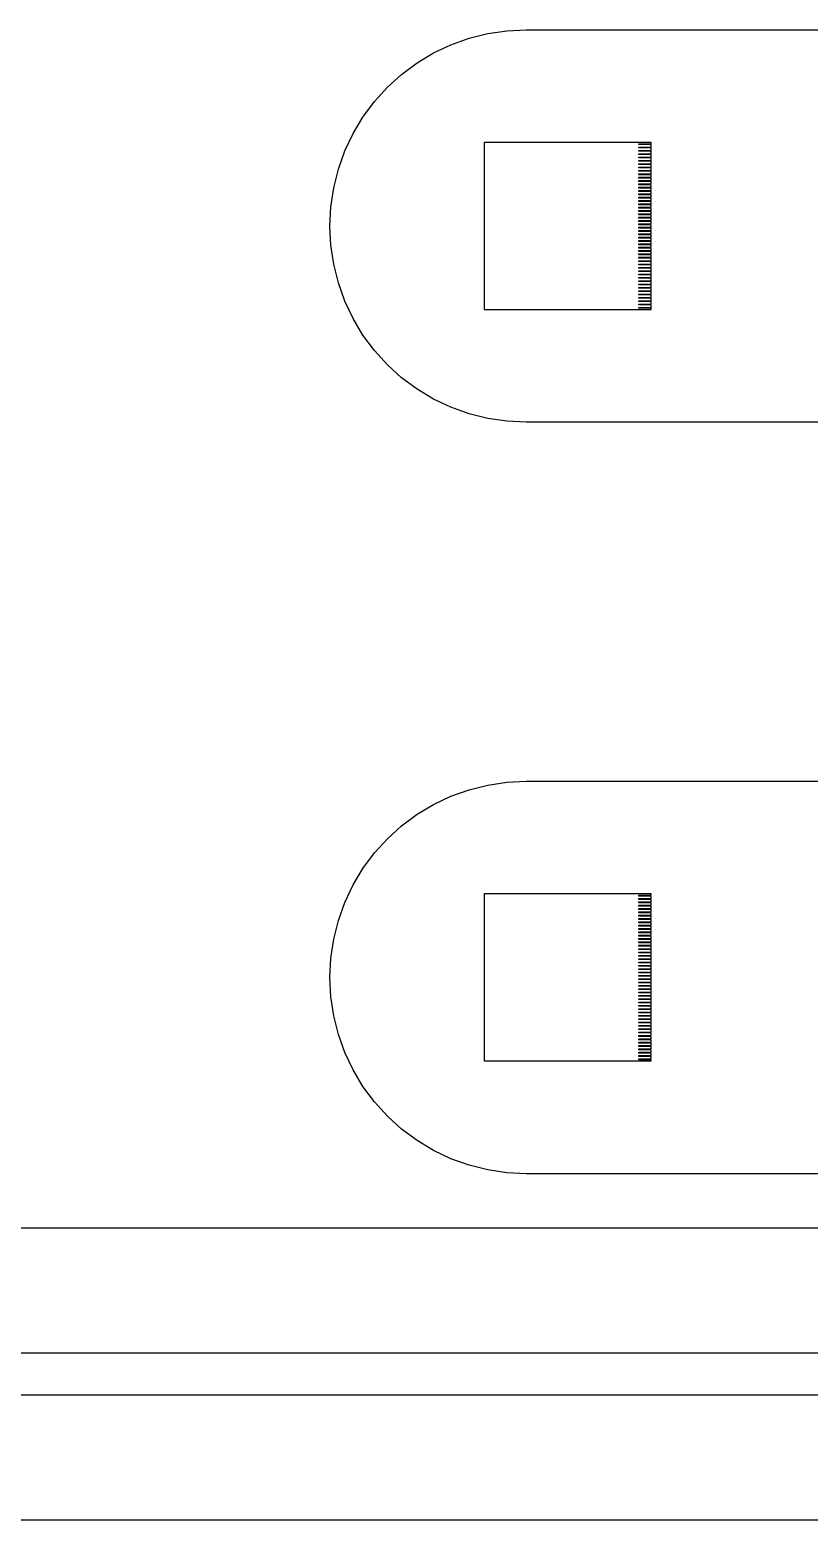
# Model space of a CAD drawing. Extents: x -16 to 132, y -40 to 113.
# Drawn here: x 53.74 to 63.29, y -2.05 to 16.21 of the extents above; entities that cross this region are included whole.
import ezdxf

# ---------------------------------------------------------------- set-up
doc = ezdxf.new("R2010")
doc.units = 0

msp = doc.modelspace()

# ---------------------------------------------------------------- linework, layer by layer
for p, q in [((58.9025, 16.0253), (59.1245, 16.1047)), ((59.1245, 16.1047), (59.3533, 16.162)), ((59.3533, 16.162), (59.5865, 16.1966)), ((59.5865, 16.1966), (59.8221, 16.2082)), ((59.8221, 16.2082), (64.2704, 16.2082)), ((58.487, 15.8032), (58.6893, 15.9244)), ((58.6893, 15.9244), (58.9025, 16.0253)), ((58.2976, 15.6627), (58.487, 15.8032)), ((58.1228, 15.5043), (58.2976, 15.6627)), ((57.9645, 15.3296), (58.1228, 15.5043)), ((57.824, 15.1402), (57.9645, 15.3296)), ((57.7027, 14.9379), (57.824, 15.1402)), ((57.6019, 14.7247), (57.7027, 14.9379)), ((61.356, 14.8277), (59.3108, 14.8277)), ((59.3108, 14.8277), (59.3108, 12.7825)), ((61.2026, 14.8021), (61.2026, 14.8123)), ((61.2026, 14.8123), (61.356, 14.8123)), ((61.356, 14.8021), (61.2026, 14.8021)), ((61.356, 14.8123), (61.356, 14.8277)), ((61.356, 14.7714), (61.356, 14.8021)), ((57.5225, 14.5027), (57.6019, 14.7247)), ((61.2026, 14.7612), (61.2026, 14.7714)), ((61.2026, 14.7714), (61.356, 14.7714)), ((61.356, 14.7612), (61.2026, 14.7612)), ((61.2026, 14.7203), (61.2026, 14.7305)), ((61.2026, 14.7305), (61.356, 14.7305)), ((61.356, 14.7203), (61.2026, 14.7203)), ((61.2026, 14.6794), (61.2026, 14.6896)), ((61.2026, 14.6896), (61.356, 14.6896)), ((61.356, 14.6794), (61.2026, 14.6794)), ((61.2026, 14.6385), (61.2026, 14.6487)), ((61.2026, 14.6487), (61.356, 14.6487)), ((61.356, 14.6385), (61.2026, 14.6385)), ((61.2026, 14.5976), (61.2026, 14.6078)), ((61.2026, 14.6078), (61.356, 14.6078)), ((61.356, 14.7305), (61.356, 14.7612)), ((61.356, 14.6896), (61.356, 14.7203)), ((61.356, 14.6487), (61.356, 14.6794)), ((61.356, 14.6078), (61.356, 14.6385)), ((57.4652, 14.2739), (57.5225, 14.5027)), ((61.356, 14.5976), (61.2026, 14.5976)), ((61.2026, 14.5567), (61.2026, 14.5669)), ((61.2026, 14.5669), (61.356, 14.5669)), ((61.356, 14.5567), (61.2026, 14.5567)), ((61.2026, 14.5158), (61.2026, 14.526)), ((61.2026, 14.526), (61.356, 14.526)), ((61.356, 14.5158), (61.2026, 14.5158)), ((61.2026, 14.4749), (61.2026, 14.4851)), ((61.2026, 14.4851), (61.356, 14.4851)), ((61.356, 14.4749), (61.2026, 14.4749)), ((61.2026, 14.434), (61.2026, 14.4442)), ((61.2026, 14.4442), (61.356, 14.4442)), ((61.356, 14.434), (61.2026, 14.434)), ((61.356, 14.5669), (61.356, 14.5976)), ((61.356, 14.526), (61.356, 14.5567)), ((61.356, 14.4851), (61.356, 14.5158)), ((61.356, 14.4442), (61.356, 14.4749)), ((61.356, 14.4033), (61.356, 14.434)), ((57.4306, 14.0406), (57.4652, 14.2739)), ((61.2026, 14.3931), (61.2026, 14.4033)), ((61.2026, 14.4033), (61.356, 14.4033)), ((61.356, 14.3931), (61.2026, 14.3931)), ((61.2026, 14.3522), (61.2026, 14.3624)), ((61.2026, 14.3624), (61.356, 14.3624)), ((61.356, 14.3522), (61.2026, 14.3522)), ((61.2026, 14.3113), (61.2026, 14.3215)), ((61.2026, 14.3215), (61.356, 14.3215)), ((61.356, 14.3113), (61.2026, 14.3113)), ((61.2026, 14.2704), (61.2026, 14.2806)), ((61.2026, 14.2806), (61.356, 14.2806)), ((61.356, 14.2704), (61.2026, 14.2704)), ((61.2026, 14.2295), (61.2026, 14.2397)), ((61.2026, 14.2397), (61.356, 14.2397)), ((61.356, 14.3624), (61.356, 14.3931)), ((61.356, 14.3215), (61.356, 14.3522)), ((61.356, 14.2806), (61.356, 14.3113)), ((61.356, 14.2397), (61.356, 14.2704)), ((61.356, 14.2295), (61.2026, 14.2295)), ((61.2026, 14.1886), (61.2026, 14.1988)), ((61.2026, 14.1988), (61.356, 14.1988)), ((61.356, 14.1886), (61.2026, 14.1886)), ((61.2026, 14.1477), (61.2026, 14.1579)), ((61.2026, 14.1579), (61.356, 14.1579)), ((61.356, 14.1477), (61.2026, 14.1477)), ((61.2026, 14.1068), (61.2026, 14.117)), ((61.2026, 14.117), (61.356, 14.117)), ((61.356, 14.1068), (61.2026, 14.1068)), ((61.2026, 14.0658), (61.2026, 14.0761)), ((61.2026, 14.0761), (61.356, 14.0761)), ((61.356, 14.0658), (61.2026, 14.0658)), ((61.356, 14.1988), (61.356, 14.2295)), ((61.356, 14.1579), (61.356, 14.1886)), ((61.356, 14.117), (61.356, 14.1477)), ((61.356, 14.0761), (61.356, 14.1068)), ((61.356, 14.0352), (61.356, 14.0658)), ((57.419, 13.8051), (57.4306, 14.0406)), ((61.2026, 14.0249), (61.2026, 14.0352)), ((61.2026, 14.0352), (61.356, 14.0352)), ((61.356, 14.0249), (61.2026, 14.0249)), ((61.2026, 13.984), (61.2026, 13.9943)), ((61.2026, 13.9943), (61.356, 13.9943)), ((61.356, 13.984), (61.2026, 13.984)), ((61.2026, 13.9431), (61.2026, 13.9534)), ((61.2026, 13.9534), (61.356, 13.9534)), ((61.356, 13.9431), (61.2026, 13.9431)), ((61.2026, 13.9022), (61.2026, 13.9125)), ((61.2026, 13.9125), (61.356, 13.9125)), ((61.356, 13.9022), (61.2026, 13.9022)), ((61.356, 13.9943), (61.356, 14.0249)), ((61.356, 13.9534), (61.356, 13.984)), ((61.356, 13.9125), (61.356, 13.9431)), ((61.356, 13.8716), (61.356, 13.9022)), ((57.4306, 13.5695), (57.419, 13.8051)), ((61.2026, 13.8613), (61.2026, 13.8716)), ((61.2026, 13.8716), (61.356, 13.8716)), ((61.356, 13.8613), (61.2026, 13.8613)), ((61.2026, 13.8204), (61.2026, 13.8307)), ((61.2026, 13.8307), (61.356, 13.8307)), ((61.356, 13.8204), (61.2026, 13.8204)), ((61.2026, 13.7795), (61.2026, 13.7897)), ((61.2026, 13.7897), (61.356, 13.7897)), ((61.356, 13.7795), (61.2026, 13.7795)), ((61.2026, 13.7386), (61.2026, 13.7489)), ((61.2026, 13.7489), (61.356, 13.7489)), ((61.356, 13.7386), (61.2026, 13.7386)), ((61.2026, 13.6977), (61.2026, 13.708)), ((61.2026, 13.708), (61.356, 13.708)), ((61.356, 13.6977), (61.2026, 13.6977)), ((61.356, 13.8307), (61.356, 13.8613)), ((61.356, 13.7897), (61.356, 13.8204)), ((61.356, 13.7489), (61.356, 13.7795)), ((61.356, 13.708), (61.356, 13.7386)), ((61.356, 13.6671), (61.356, 13.6977)), ((57.4652, 13.3363), (57.4306, 13.5695)), ((61.2026, 13.6568), (61.2026, 13.6671)), ((61.2026, 13.6671), (61.356, 13.6671)), ((61.356, 13.6568), (61.2026, 13.6568)), ((61.2026, 13.6159), (61.2026, 13.6261)), ((61.2026, 13.6261), (61.356, 13.6261)), ((61.356, 13.6159), (61.2026, 13.6159)), ((61.2026, 13.575), (61.2026, 13.5852)), ((61.2026, 13.5852), (61.356, 13.5852)), ((61.356, 13.575), (61.2026, 13.575)), ((61.2026, 13.5341), (61.2026, 13.5443)), ((61.2026, 13.5443), (61.356, 13.5443)), ((61.356, 13.5341), (61.2026, 13.5341)), ((61.356, 13.6261), (61.356, 13.6568)), ((61.356, 13.5852), (61.356, 13.6159)), ((61.356, 13.5443), (61.356, 13.575)), ((61.356, 13.5034), (61.356, 13.5341)), ((57.5225, 13.1075), (57.4652, 13.3363)), ((61.2026, 13.4932), (61.2026, 13.5034)), ((61.2026, 13.5034), (61.356, 13.5034)), ((61.356, 13.4932), (61.2026, 13.4932)), ((61.2026, 13.4523), (61.2026, 13.4625)), ((61.2026, 13.4625), (61.356, 13.4625)), ((61.356, 13.4523), (61.2026, 13.4523)), ((61.2026, 13.4114), (61.2026, 13.4216)), ((61.2026, 13.4216), (61.356, 13.4216)), ((61.356, 13.4114), (61.2026, 13.4114)), ((61.2026, 13.3705), (61.2026, 13.3807)), ((61.2026, 13.3807), (61.356, 13.3807)), ((61.356, 13.3705), (61.2026, 13.3705)), ((61.2026, 13.3296), (61.2026, 13.3398)), ((61.2026, 13.3398), (61.356, 13.3398)), ((61.356, 13.3296), (61.2026, 13.3296)), ((61.356, 13.4625), (61.356, 13.4932)), ((61.356, 13.4216), (61.356, 13.4523)), ((61.356, 13.3807), (61.356, 13.4114)), ((61.356, 13.3398), (61.356, 13.3705)), ((61.356, 13.2989), (61.356, 13.3296)), ((61.2026, 13.2887), (61.2026, 13.2989)), ((61.2026, 13.2989), (61.356, 13.2989)), ((61.356, 13.2887), (61.2026, 13.2887)), ((61.2026, 13.2478), (61.2026, 13.258)), ((61.2026, 13.258), (61.356, 13.258)), ((61.356, 13.2478), (61.2026, 13.2478)), ((61.2026, 13.2069), (61.2026, 13.2171)), ((61.2026, 13.2171), (61.356, 13.2171)), ((61.356, 13.2069), (61.2026, 13.2069)), ((61.2026, 13.166), (61.2026, 13.1762)), ((61.2026, 13.1762), (61.356, 13.1762)), ((61.356, 13.166), (61.2026, 13.166)), ((61.356, 13.258), (61.356, 13.2887)), ((61.356, 13.2171), (61.356, 13.2478)), ((61.356, 13.1762), (61.356, 13.2069)), ((61.356, 13.1353), (61.356, 13.166)), ((57.6019, 12.8855), (57.5225, 13.1075)), ((61.2026, 13.1251), (61.2026, 13.1353)), ((61.2026, 13.1353), (61.356, 13.1353)), ((61.356, 13.1251), (61.2026, 13.1251)), ((61.2026, 13.0842), (61.2026, 13.0944)), ((61.2026, 13.0944), (61.356, 13.0944)), ((61.356, 13.0842), (61.2026, 13.0842)), ((61.2026, 13.0433), (61.2026, 13.0535)), ((61.2026, 13.0535), (61.356, 13.0535)), ((61.356, 13.0433), (61.2026, 13.0433)), ((61.2026, 13.0024), (61.2026, 13.0126)), ((61.2026, 13.0126), (61.356, 13.0126)), ((61.356, 13.0024), (61.2026, 13.0024)), ((61.2026, 12.9615), (61.2026, 12.9717)), ((61.2026, 12.9717), (61.356, 12.9717)), ((61.356, 12.9615), (61.2026, 12.9615)), ((61.356, 13.0944), (61.356, 13.1251)), ((61.356, 13.0535), (61.356, 13.0842)), ((61.356, 13.0126), (61.356, 13.0433)), ((61.356, 12.9717), (61.356, 13.0024)), ((61.356, 12.9308), (61.356, 12.9615)), ((57.7027, 12.6723), (57.6019, 12.8855)), ((59.3108, 12.7825), (61.356, 12.7825)), ((61.2026, 12.9205), (61.2026, 12.9308)), ((61.2026, 12.9308), (61.356, 12.9308)), ((61.356, 12.9205), (61.2026, 12.9205)), ((61.2026, 12.8796), (61.2026, 12.8899)), ((61.2026, 12.8899), (61.356, 12.8899)), ((61.356, 12.8796), (61.2026, 12.8796)), ((61.2026, 12.8387), (61.2026, 12.849)), ((61.2026, 12.849), (61.356, 12.849)), ((61.356, 12.8387), (61.2026, 12.8387)), ((61.2026, 12.7979), (61.2026, 12.8081)), ((61.2026, 12.8081), (61.356, 12.8081)), ((61.356, 12.7979), (61.2026, 12.7979)), ((61.356, 12.8899), (61.356, 12.9205)), ((61.356, 12.849), (61.356, 12.8796)), ((61.356, 12.8081), (61.356, 12.8387)), ((61.356, 12.7825), (61.356, 12.7979)), ((57.824, 12.47), (57.7027, 12.6723)), ((57.9645, 12.2806), (57.824, 12.47)), ((58.1228, 12.1058), (57.9645, 12.2806)), ((58.2976, 11.9475), (58.1228, 12.1058)), ((58.487, 11.807), (58.2976, 11.9475)), ((58.6893, 11.6857), (58.487, 11.807)), ((58.9025, 11.5849), (58.6893, 11.6857)), ((59.1245, 11.5055), (58.9025, 11.5849)), ((59.3533, 11.4482), (59.1245, 11.5055)), ((59.5865, 11.4136), (59.3533, 11.4482)), ((59.8221, 11.402), (59.5865, 11.4136)), ((64.2704, 11.402), (59.8221, 11.402)), ((59.1245, 6.90131), (59.3533, 6.95862)), ((59.3533, 6.95862), (59.5865, 6.99323)), ((59.5865, 6.99323), (59.8221, 7.00479)), ((59.8221, 7.00479), (64.2704, 7.00479)), ((58.6893, 6.72104), (58.9025, 6.82187)), ((58.9025, 6.82187), (59.1245, 6.90131)), ((58.2976, 6.45932), (58.487, 6.59981)), ((58.487, 6.59981), (58.6893, 6.72104)), ((58.1228, 6.30095), (58.2976, 6.45932)), ((57.9645, 6.12621), (58.1228, 6.30095)), ((57.824, 5.93678), (57.9645, 6.12621)), ((57.7027, 5.7345), (57.824, 5.93678)), ((57.6019, 5.5213), (57.7027, 5.7345)), ((57.5225, 5.29927), (57.6019, 5.5213)), ((61.356, 5.6243), (59.3108, 5.6243)), ((59.3108, 5.6243), (59.3108, 3.57909)), ((61.2026, 5.59872), (61.2026, 5.60893)), ((61.2026, 5.60893), (61.356, 5.60893)), ((61.356, 5.59872), (61.2026, 5.59872)), ((61.2026, 5.55782), (61.2026, 5.56804)), ((61.2026, 5.56804), (61.356, 5.56804)), ((61.356, 5.55782), (61.2026, 5.55782)), ((61.2026, 5.51691), (61.2026, 5.52715)), ((61.2026, 5.52715), (61.356, 5.52715)), ((61.356, 5.51691), (61.2026, 5.51691)), ((61.2026, 5.47601), (61.2026, 5.48624)), ((61.2026, 5.48624), (61.356, 5.48624)), ((61.356, 5.60893), (61.356, 5.6243)), ((61.356, 5.56804), (61.356, 5.59872)), ((61.356, 5.52715), (61.356, 5.55782)), ((61.356, 5.48624), (61.356, 5.51691)), ((57.4652, 5.07051), (57.5225, 5.29927)), ((61.356, 5.47601), (61.2026, 5.47601)), ((61.2026, 5.4351), (61.2026, 5.44533)), ((61.2026, 5.44533), (61.356, 5.44533)), ((61.356, 5.4351), (61.2026, 5.4351)), ((61.2026, 5.3942), (61.2026, 5.40442)), ((61.2026, 5.40442), (61.356, 5.40442)), ((61.356, 5.3942), (61.2026, 5.3942)), ((61.2026, 5.35329), (61.2026, 5.36353)), ((61.2026, 5.36353), (61.356, 5.36353)), ((61.356, 5.35329), (61.2026, 5.35329)), ((61.2026, 5.31239), (61.2026, 5.32262)), ((61.2026, 5.32262), (61.356, 5.32262)), ((61.356, 5.31239), (61.2026, 5.31239)), ((61.356, 5.44533), (61.356, 5.47601)), ((61.356, 5.40442), (61.356, 5.4351)), ((61.356, 5.36353), (61.356, 5.3942)), ((61.356, 5.32262), (61.356, 5.35329)), ((61.356, 5.28171), (61.356, 5.31239)), ((61.2026, 5.2715), (61.2026, 5.28171)), ((61.2026, 5.28171), (61.356, 5.28171)), ((61.356, 5.2715), (61.2026, 5.2715)), ((61.2026, 5.23058), (61.2026, 5.24081)), ((61.2026, 5.24081), (61.356, 5.24081)), ((61.356, 5.23058), (61.2026, 5.23058)), ((61.2026, 5.18968), (61.2026, 5.19991)), ((61.2026, 5.19991), (61.356, 5.19991)), ((61.356, 5.18968), (61.2026, 5.18968)), ((61.2026, 5.14877), (61.2026, 5.15901)), ((61.2026, 5.15901), (61.356, 5.15901)), ((61.356, 5.14877), (61.2026, 5.14877)), ((61.2026, 5.10788), (61.2026, 5.11809)), ((61.2026, 5.11809), (61.356, 5.11809)), ((61.356, 5.24081), (61.356, 5.2715)), ((61.356, 5.19991), (61.356, 5.23058)), ((61.356, 5.15901), (61.356, 5.18968)), ((61.356, 5.11809), (61.356, 5.14877)), ((57.4306, 4.83723), (57.4652, 5.07051)), ((61.356, 5.10788), (61.2026, 5.10788)), ((61.2026, 5.06696), (61.2026, 5.07719)), ((61.2026, 5.07719), (61.356, 5.07719)), ((61.356, 5.06696), (61.2026, 5.06696)), ((61.2026, 5.02606), (61.2026, 5.03629)), ((61.2026, 5.03629), (61.356, 5.03629)), ((61.356, 5.02606), (61.2026, 5.02606)), ((61.2026, 4.98517), (61.2026, 4.99539)), ((61.2026, 4.99539), (61.356, 4.99539)), ((61.356, 4.98517), (61.2026, 4.98517)), ((61.2026, 4.94426), (61.2026, 4.95447)), ((61.2026, 4.95447), (61.356, 4.95447)), ((61.356, 4.94426), (61.2026, 4.94426)), ((61.356, 5.07719), (61.356, 5.10788)), ((61.356, 5.03629), (61.356, 5.06696)), ((61.356, 4.99539), (61.356, 5.02606)), ((61.356, 4.95447), (61.356, 4.98517)), ((61.356, 4.91357), (61.356, 4.94426)), ((57.419, 4.6017), (57.4306, 4.83723)), ((61.2026, 4.90335), (61.2026, 4.91357)), ((61.2026, 4.91357), (61.356, 4.91357)), ((61.356, 4.90335), (61.2026, 4.90335)), ((61.2026, 4.86244), (61.2026, 4.87268)), ((61.2026, 4.87268), (61.356, 4.87268)), ((61.356, 4.86244), (61.2026, 4.86244)), ((61.2026, 4.82155), (61.2026, 4.83177)), ((61.2026, 4.83177), (61.356, 4.83177)), ((61.356, 4.82155), (61.2026, 4.82155)), ((61.2026, 4.78064), (61.2026, 4.79088)), ((61.2026, 4.79088), (61.356, 4.79088)), ((61.356, 4.78064), (61.2026, 4.78064)), ((61.2026, 4.73973), (61.2026, 4.74995)), ((61.2026, 4.74995), (61.356, 4.74995)), ((61.356, 4.87268), (61.356, 4.90335)), ((61.356, 4.83177), (61.356, 4.86244)), ((61.356, 4.79088), (61.356, 4.82155)), ((61.356, 4.74995), (61.356, 4.78064)), ((57.4306, 4.36615), (57.419, 4.6017)), ((61.356, 4.73973), (61.2026, 4.73973)), ((61.2026, 4.69882), (61.2026, 4.70906)), ((61.2026, 4.70906), (61.356, 4.70906)), ((61.356, 4.69882), (61.2026, 4.69882)), ((61.2026, 4.65793), (61.2026, 4.66815)), ((61.2026, 4.66815), (61.356, 4.66815)), ((61.356, 4.65793), (61.2026, 4.65793)), ((61.2026, 4.61703), (61.2026, 4.62726)), ((61.2026, 4.62726), (61.356, 4.62726)), ((61.356, 4.61703), (61.2026, 4.61703)), ((61.2026, 4.57613), (61.2026, 4.58635)), ((61.2026, 4.58635), (61.356, 4.58635)), ((61.356, 4.57613), (61.2026, 4.57613)), ((61.356, 4.70906), (61.356, 4.73973)), ((61.356, 4.66815), (61.356, 4.69882)), ((61.356, 4.62726), (61.356, 4.65793)), ((61.356, 4.58635), (61.356, 4.61703)), ((61.356, 4.54546), (61.356, 4.57613)), ((61.2026, 4.53523), (61.2026, 4.54546)), ((61.2026, 4.54546), (61.356, 4.54546)), ((61.356, 4.53523), (61.2026, 4.53523)), ((61.2026, 4.49432), (61.2026, 4.50456)), ((61.2026, 4.50456), (61.356, 4.50456)), ((61.356, 4.49432), (61.2026, 4.49432)), ((61.2026, 4.45343), (61.2026, 4.46365)), ((61.2026, 4.46365), (61.356, 4.46365)), ((61.356, 4.45343), (61.2026, 4.45343)), ((61.2026, 4.41252), (61.2026, 4.42274)), ((61.2026, 4.42274), (61.356, 4.42274)), ((61.356, 4.41252), (61.2026, 4.41252)), ((61.2026, 4.37161), (61.2026, 4.38184)), ((61.2026, 4.38184), (61.356, 4.38184)), ((61.356, 4.50456), (61.356, 4.53523)), ((61.356, 4.46365), (61.356, 4.49432)), ((61.356, 4.42274), (61.356, 4.45343)), ((61.356, 4.38184), (61.356, 4.41252)), ((57.4652, 4.13287), (57.4306, 4.36615)), ((61.356, 4.37161), (61.2026, 4.37161)), ((61.2026, 4.3307), (61.2026, 4.34094)), ((61.2026, 4.34094), (61.356, 4.34094)), ((61.356, 4.3307), (61.2026, 4.3307)), ((61.2026, 4.28981), (61.2026, 4.30003)), ((61.2026, 4.30003), (61.356, 4.30003)), ((61.356, 4.28981), (61.2026, 4.28981)), ((61.2026, 4.24892), (61.2026, 4.25912)), ((61.2026, 4.25912), (61.356, 4.25912)), ((61.356, 4.24892), (61.2026, 4.24892)), ((61.2026, 4.20799), (61.2026, 4.21822)), ((61.2026, 4.21822), (61.356, 4.21822)), ((61.356, 4.20799), (61.2026, 4.20799)), ((61.356, 4.34094), (61.356, 4.37161)), ((61.356, 4.30003), (61.356, 4.3307)), ((61.356, 4.25912), (61.356, 4.28981)), ((61.356, 4.21822), (61.356, 4.24892)), ((61.356, 4.17732), (61.356, 4.20799)), ((57.5225, 3.90411), (57.4652, 4.13287)), ((61.2026, 4.1671), (61.2026, 4.17732)), ((61.2026, 4.17732), (61.356, 4.17732)), ((61.356, 4.1671), (61.2026, 4.1671)), ((61.2026, 4.12619), (61.2026, 4.13643)), ((61.2026, 4.13643), (61.356, 4.13643)), ((61.356, 4.12619), (61.2026, 4.12619)), ((61.2026, 4.0853), (61.2026, 4.0955)), ((61.2026, 4.0955), (61.356, 4.0955)), ((61.356, 4.0853), (61.2026, 4.0853)), ((61.2026, 4.04437), (61.2026, 4.05461)), ((61.2026, 4.05461), (61.356, 4.05461)), ((61.356, 4.04437), (61.2026, 4.04437)), ((61.356, 4.13643), (61.356, 4.1671)), ((61.356, 4.0955), (61.356, 4.12619)), ((61.356, 4.05461), (61.356, 4.0853)), ((61.356, 4.0137), (61.356, 4.04437)), ((57.6019, 3.68208), (57.5225, 3.90411)), ((61.2026, 4.00348), (61.2026, 4.0137)), ((61.2026, 4.0137), (61.356, 4.0137)), ((61.356, 4.00348), (61.2026, 4.00348)), ((61.2026, 3.96257), (61.2026, 3.97281)), ((61.2026, 3.97281), (61.356, 3.97281)), ((61.356, 3.96257), (61.2026, 3.96257)), ((61.2026, 3.92168), (61.2026, 3.93188)), ((61.2026, 3.93188), (61.356, 3.93188)), ((61.356, 3.92168), (61.2026, 3.92168)), ((61.2026, 3.88077), (61.2026, 3.89099)), ((61.2026, 3.89099), (61.356, 3.89099)), ((61.356, 3.88077), (61.2026, 3.88077)), ((61.2026, 3.83986), (61.2026, 3.8501)), ((61.2026, 3.8501), (61.356, 3.8501)), ((61.356, 3.83986), (61.2026, 3.83986)), ((61.356, 3.97281), (61.356, 4.00348)), ((61.356, 3.93188), (61.356, 3.96257)), ((61.356, 3.89099), (61.356, 3.92168)), ((61.356, 3.8501), (61.356, 3.88077)), ((61.356, 3.80919), (61.356, 3.83986)), ((57.7027, 3.46889), (57.6019, 3.68208)), ((61.2026, 3.79897), (61.2026, 3.80919)), ((61.2026, 3.80919), (61.356, 3.80919)), ((61.356, 3.79897), (61.2026, 3.79897)), ((61.2026, 3.75806), (61.2026, 3.76828)), ((61.2026, 3.76828), (61.356, 3.76828)), ((61.356, 3.75806), (61.2026, 3.75806)), ((61.2026, 3.71715), (61.2026, 3.72737)), ((61.2026, 3.72737), (61.356, 3.72737)), ((61.356, 3.71715), (61.2026, 3.71715)), ((61.2026, 3.67624), (61.2026, 3.68648)), ((61.2026, 3.68648), (61.356, 3.68648)), ((61.356, 3.67624), (61.2026, 3.67624)), ((61.356, 3.76828), (61.356, 3.79897)), ((61.356, 3.72737), (61.356, 3.75806)), ((61.356, 3.68648), (61.356, 3.71715)), ((61.356, 3.64557), (61.356, 3.67624)), ((57.824, 3.2666), (57.7027, 3.46889)), ((59.3108, 3.57909), (61.356, 3.57909)), ((61.2026, 3.63535), (61.2026, 3.64557)), ((61.2026, 3.64557), (61.356, 3.64557)), ((61.356, 3.63535), (61.2026, 3.63535)), ((61.2026, 3.59445), (61.2026, 3.60466)), ((61.2026, 3.60466), (61.356, 3.60466)), ((61.356, 3.59445), (61.2026, 3.59445)), ((61.356, 3.60466), (61.356, 3.63535)), ((61.356, 3.57909), (61.356, 3.59445)), ((57.9645, 3.07718), (57.824, 3.2666)), ((58.1228, 2.90244), (57.9645, 3.07718)), ((58.2976, 2.74406), (58.1228, 2.90244)), ((58.487, 2.60358), (58.2976, 2.74406)), ((58.6893, 2.48235), (58.487, 2.60358)), ((58.9025, 2.38152), (58.6893, 2.48235)), ((59.1245, 2.30208), (58.9025, 2.38152)), ((59.3533, 2.24477), (59.1245, 2.30208)), ((59.5865, 2.21016), (59.3533, 2.24477)), ((59.8221, 2.19859), (59.5865, 2.21016)), ((64.2704, 2.19859), (59.8221, 2.19859)), ((1.53389, 1.53389), (108.907, 1.53389)), ((110.441, 0), (0, 0)), ((-0.51129, -0.51129), (110.952, -0.51129)), ((112.486, -2.0452), (-2.0452, -2.0452))]:
    msp.add_line(p, q)

doc.saveas('drawing.dxf')
